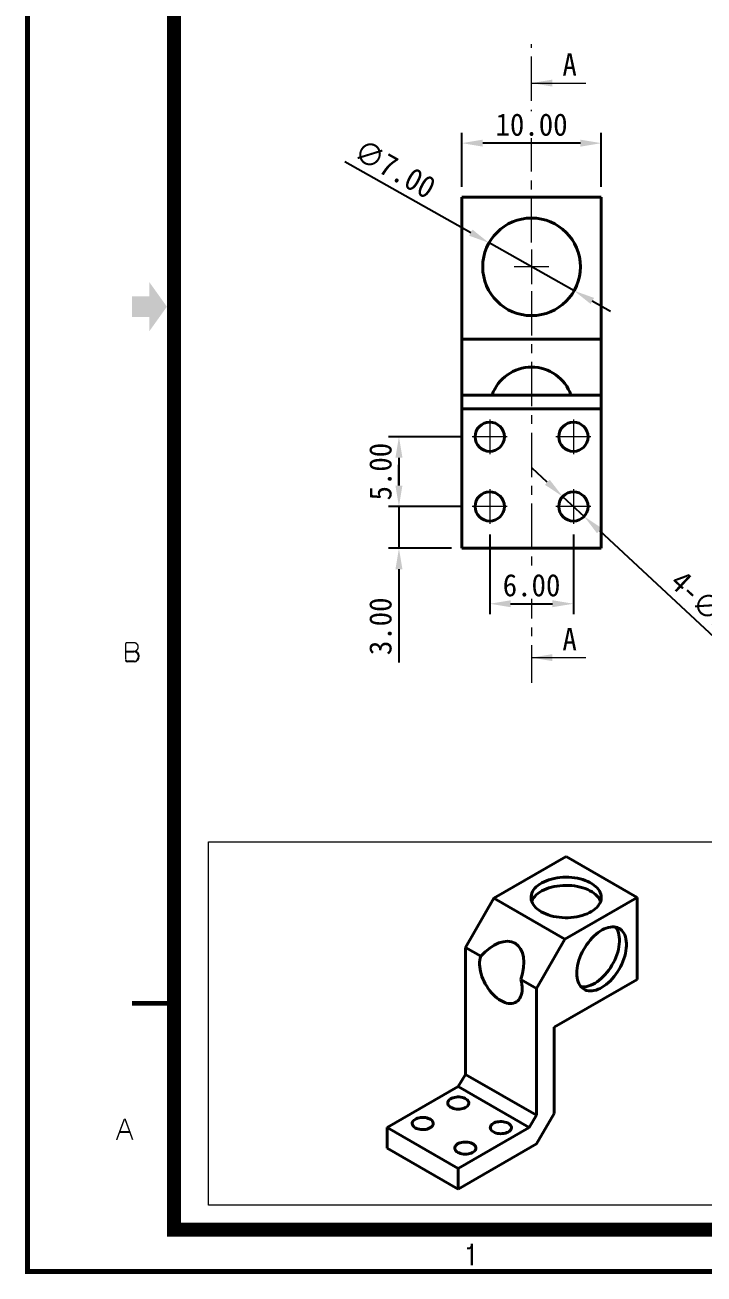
# Model space of a CAD drawing. Header units: millimetres. Extents: x 20 to 420, y 20 to 297.
# Drawn here: x 19.6 to 117, y 19.6 to 198.9 of the extents above; entities that cross this region are included whole.
import ezdxf

# ---------------------------------------------------------------- set-up
doc = ezdxf.new("R2010")
doc.units = ezdxf.units.MM
doc.linetypes.add('CENTERX2', pattern=[20.32, 12.7, -2.54, 2.54, -2.54])
doc.layers.get('0').update_dxf_attribs({"color": 6})
doc.layers.add('0 @ 1', color=6, linetype='Continuous')
for name, color, linetype, lineweight in [('CENTER', 1, 'CENTERX2', 9), ('DIM', 2, 'Continuous', 9), ('OUTLINE', 3, 'Continuous', 40)]:
    doc.layers.add(name, color=color, linetype=linetype, lineweight=lineweight)
doc.styles.get("Standard").update_dxf_attribs({"font": '', "height": 3.2})
doc.styles.get('Standard').set_extended_font_data('GulimChe')
doc.dimstyles.new('척도 2배 - (x.xx)', dxfattribs={"dimtxt": 3.2, "dimasz": 3, "dimexe": 1.5, "dimexo": 1.5, "dimgap": 1, "dimtad": 1, "dimlfac": 0.5, "dimzin": 0, "dimdsep": 46, "dimtxsty": 'Standard', "dimcen": 0, "dimclrd": 2, "dimclre": 2, "dimclrt": 2, "dimaunit": 1, "dimadec": 1, "dimazin": 0, "dimtfac": 0.75, "dimtmove": 0, "dimatfit": 0, "dimfxl": 1, "dimtfill": 1, "dimtolj": 1, "dimtzin": 0, "dimarcsym": 0})

# ---------------------------------------------------------------- blocks, each defined once
blk = doc.blocks.new('A-3_규격도면_동인광학')
blk.add_hatch(color=256).paths.add_polyline_path([(15, 137), (17.5, 137), (17.5, 135), (20, 138.5), (17.5, 142), (17.5, 140), (15, 140)])
for p, q in [((14.1, 89.02), (15.24, 89.02)), ((15.24, 89.02), (15.26, 89.02)), ((15.31, 87.56), (14.35, 87.56)), ((13.21, 20.04), (14.68, 20.04)), ((63.73, 0.91), (63.73, 3.96)), ((63.73, 3.96), (63.73, 0.91)), ((63.07, 3.35), (63.32, 3.35))]:
    blk.add_line(p, q)
for points, const_width in [([(0, 0), (0, 277), (400, 277), (400, 0)], 0.7), ([(21, 6), (21, 271), (394, 271), (394, 6)], 2)]:
    blk.add_lwpolyline(points, close=True, dxfattribs=dict(const_width=const_width))
at = {"const_width": 0.2}
for points in [[(14.1, 87.81), (14.1, 90.08, -0.443983), (14.33, 90.29), (15.24, 90.29, -1), (15.24, 89.02), (14.1, 89.02)], [(12.79, 18.9), (13.87, 21.81, -0.756384), (14.04, 21.8), (15.09, 18.92)]]:
    blk.add_lwpolyline(points, format="xyb", dxfattribs=at)
at = {"const_width": 0.7}
blk.add_lwpolyline([(15, 38.5), (21.67, 38.5)], dxfattribs=at)
for centre, radius, start, end in [((15.26, 88.29), 0.727, 273.6048, 90), ((14.35, 87.81), 0.249, 181.3239, 270), ((63.32, 3.77), 0.418, 270, 351.8564)]:
    blk.add_arc(centre, radius, start, end)
blk = doc.blocks.new('*D60')
at = {"layer": 'Defpoints', "color": 0, "ltscale": 0.5, "transparency": 16777216}
for p in [(82.3, 181.97), (82.3, 174.22), (102.3, 174.22)]:
    blk.add_point(p, dxfattribs=at)
at = {"layer": 'DIM', "color": 2, "lineweight": -2, "ltscale": 0.5, "transparency": 16777216}
for p, q in [((82.3, 175.72), (82.3, 183.47)), ((102.3, 175.72), (102.3, 183.47)), ((99.3, 181.97), (85.3, 181.97))]:
    blk.add_line(p, q, dxfattribs=at)
at = {"layer": 'DIM', "color": 2, "ltscale": 0.5, "transparency": 16777216}
for points in [[(85.3, 182.47), (85.3, 181.47), (82.3, 181.97)], [(99.3, 182.47), (99.3, 181.47), (102.3, 181.97)]]:
    blk.add_solid(points, dxfattribs=at)
at = {"layer": 'DIM', "color": 2, "ltscale": 0.5, "transparency": 16777216, "insert": (92.3, 184.61), "char_height": 3.2, "attachment_point": 5, "bg_fill": 3, "box_fill_scale": 1.1, "bg_fill_color": 256, "bg_fill_true_color": 13158600, "bg_fill_transparency": 0}
blk.add_mtext('\\A1;10.00', dxfattribs=at)
blk = doc.blocks.new('*D66')
at = {"layer": 'Defpoints', "color": 0, "ltscale": 0.5, "transparency": 16777216}
for p in [(86.3, 127.32), (98.3, 127.32), (98.3, 115.86)]:
    blk.add_point(p, dxfattribs=at)
at = {"layer": 'DIM', "color": 2, "lineweight": -2, "ltscale": 0.5, "transparency": 16777216}
for p, q in [((86.3, 125.82), (86.3, 114.36)), ((98.3, 125.82), (98.3, 114.36)), ((89.3, 115.86), (95.3, 115.86))]:
    blk.add_line(p, q, dxfattribs=at)
at = {"layer": 'DIM', "color": 2, "ltscale": 0.5, "transparency": 16777216}
for points in [[(89.3, 116.36), (89.3, 115.36), (86.3, 115.86)], [(95.3, 116.36), (95.3, 115.36), (98.3, 115.86)]]:
    blk.add_solid(points, dxfattribs=at)
at = {"layer": 'DIM', "color": 2, "ltscale": 0.5, "transparency": 16777216, "insert": (92.3, 118.5), "char_height": 3.2, "attachment_point": 5, "bg_fill": 3, "box_fill_scale": 1.1, "bg_fill_color": 256, "bg_fill_true_color": 13158600, "bg_fill_transparency": 0}
blk.add_mtext('\\A1;6.00', dxfattribs=at)
blk = doc.blocks.new('*D67')
at = {"layer": 'Defpoints', "color": 0, "ltscale": 0.5, "transparency": 16777216}
for p in [(83.8, 139.82), (83.8, 129.82)]:
    blk.add_point(p, dxfattribs=at)
at = {"layer": 'DIM', "color": 2, "lineweight": -2, "ltscale": 0.5, "transparency": 16777216}
for p, q in [((82.3, 139.82), (71.78, 139.82)), ((73.28, 136.82), (73.28, 132.82)), ((82.3, 129.82), (71.78, 129.82))]:
    blk.add_line(p, q, dxfattribs=at)
at = {"layer": 'DIM', "color": 2, "ltscale": 0.5, "transparency": 16777216}
for points in [[(72.78, 136.82), (73.78, 136.82), (73.28, 139.82)], [(72.78, 132.82), (73.78, 132.82), (73.28, 129.82)]]:
    blk.add_solid(points, dxfattribs=at)
at = {"layer": 'DIM', "color": 2, "ltscale": 0.5, "transparency": 16777216, "insert": (70.64, 134.82), "char_height": 3.2, "attachment_point": 5, "rotation": 90, "bg_fill": 3, "box_fill_scale": 1.1, "bg_fill_color": 256, "bg_fill_true_color": 13158600, "bg_fill_transparency": 0}
blk.add_mtext('\\A1;5.00', dxfattribs=at)
at = {"layer": 'Defpoints', "color": 0, "ltscale": 0.5, "transparency": 16777216}
blk.add_point((73.28, 129.82), dxfattribs=at)
blk = doc.blocks.new('*D68')
at = {"layer": 'Defpoints', "color": 0, "ltscale": 0.5, "transparency": 16777216}
for p in [(83.8, 129.82), (73.28, 123.82), (82.3, 123.82)]:
    blk.add_point(p, dxfattribs=at)
at = {"layer": 'DIM', "color": 2, "lineweight": -2, "ltscale": 0.5, "transparency": 16777216}
for p, q in [((73.28, 132.82), (73.28, 135.82)), ((82.3, 129.82), (71.78, 129.82)), ((73.28, 129.82), (73.28, 123.82)), ((80.8, 123.82), (71.78, 123.82)), ((73.28, 120.82), (73.28, 107.41))]:
    blk.add_line(p, q, dxfattribs=at)
at = {"layer": 'DIM', "color": 2, "ltscale": 0.5, "transparency": 16777216}
for points in [[(72.78, 132.82), (73.78, 132.82), (73.28, 129.82)], [(72.78, 120.82), (73.78, 120.82), (73.28, 123.82)]]:
    blk.add_solid(points, dxfattribs=at)
at = {"layer": 'DIM', "color": 2, "ltscale": 0.5, "transparency": 16777216, "insert": (70.64, 112.62), "char_height": 3.2, "attachment_point": 5, "rotation": 90, "bg_fill": 3, "box_fill_scale": 1.1, "bg_fill_color": 256, "bg_fill_true_color": 13158600, "bg_fill_transparency": 0}
blk.add_mtext('\\A1;3.00', dxfattribs=at)
blk = doc.blocks.new('*D69')
at = {"layer": 'Defpoints', "color": 0, "ltscale": 0.5, "transparency": 16777216}
for p in [(86.2, 167.65), (98.4, 160.79)]:
    blk.add_point(p, dxfattribs=at)
at = {"layer": 'DIM', "color": 2, "lineweight": -2, "ltscale": 0.5, "transparency": 16777216}
for p, q in [((83.58, 169.12), (65.54, 179.27)), ((98.4, 160.79), (86.2, 167.65)), ((101.01, 159.32), (103.63, 157.85))]:
    blk.add_line(p, q, dxfattribs=at)
at = {"layer": 'DIM', "color": 2, "ltscale": 0.5, "transparency": 16777216}
for points in [[(83.83, 169.56), (83.34, 168.69), (86.2, 167.65)], [(101.26, 159.76), (100.77, 158.89), (98.4, 160.79)]]:
    blk.add_solid(points, dxfattribs=at)
at = {"layer": 'DIM', "color": 2, "ltscale": 0.5, "transparency": 16777216, "insert": (72.7, 178.27), "char_height": 3.2, "attachment_point": 5, "rotation": 330.6565, "bg_fill": 3, "box_fill_scale": 1.1, "bg_fill_color": 256, "bg_fill_true_color": 13158600, "bg_fill_transparency": 0}
blk.add_mtext('\\A1;∅7.00', dxfattribs=at)
blk = doc.blocks.new('*D72')
at = {"layer": 'Defpoints', "color": 0, "ltscale": 0.5, "transparency": 16777216}
for p in [(96.76, 131.25), (99.84, 128.39)]:
    blk.add_point(p, dxfattribs=at)
at = {"layer": 'DIM', "color": 2, "lineweight": -2, "ltscale": 0.5, "transparency": 16777216}
for p, q in [((94.56, 133.29), (92.37, 135.34)), ((96.76, 131.25), (99.84, 128.39)), ((102.03, 126.35), (123.76, 106.14))]:
    blk.add_line(p, q, dxfattribs=at)
at = {"layer": 'DIM', "color": 2, "ltscale": 0.5, "transparency": 16777216}
for points in [[(94.9, 133.66), (94.22, 132.93), (96.76, 131.25)], [(102.37, 126.71), (101.69, 125.98), (99.84, 128.39)]]:
    blk.add_solid(points, dxfattribs=at)
at = {"layer": 'DIM', "color": 2, "ltscale": 0.5, "transparency": 16777216, "insert": (119.06, 114.13), "char_height": 3.2, "attachment_point": 5, "rotation": 317.0836, "bg_fill": 3, "box_fill_scale": 1.1, "bg_fill_color": 256, "bg_fill_true_color": 13158600, "bg_fill_transparency": 0}
blk.add_mtext('\\A1;4-∅2.10', dxfattribs=at)

msp = doc.modelspace()

# ---------------------------------------------------------------- linework, layer by layer
at = {"layer": 'CENTER', "ltscale": 0.5}
for p, q in [((92.298, 167.721), (92.298, 196.157)), ((92.298, 166.721), (92.298, 161.721)), ((94.798, 164.221), (89.798, 164.221)), ((92.298, 160.721), (92.298, 104.492)), ((86.298, 142.321), (86.298, 137.321)), ((98.298, 142.321), (98.298, 137.321)), ((88.798, 139.821), (83.798, 139.821)), ((100.798, 139.821), (95.798, 139.821)), ((86.298, 132.321), (86.298, 127.321)), ((98.298, 132.321), (98.298, 127.321)), ((88.798, 129.821), (83.798, 129.821)), ((100.798, 129.821), (95.798, 129.821))]:
    msp.add_line(p, q, dxfattribs=at)
at = {"layer": 'DIM', "color": 2, "ltscale": 0.5}
msp.add_line((92.298, 190.594), (100.062, 190.594), dxfattribs=at)
at = {"layer": 'DIM', "ltscale": 0.5}
msp.add_lwpolyline([(45.969, 81.707), (141.78, 81.707), (141.78, 29.52), (45.969, 29.52)], close=True, dxfattribs=at)
at = {"layer": 'DIM', "color": 2, "ltscale": 0.5}
msp.add_solid([(95.298, 191.094), (95.298, 190.094), (92.298, 190.594)], dxfattribs=at)
at = {"layer": 'OUTLINE'}
for p, q in [((102.298, 174.221), (82.298, 174.221)), ((82.298, 174.221), (82.298, 153.821)), ((102.298, 174.221), (102.298, 153.821)), ((102.298, 153.821), (82.298, 153.821)), ((82.298, 153.821), (82.298, 145.821)), ((102.298, 153.821), (102.298, 145.821)), ((86.641, 145.821), (82.298, 145.821)), ((82.298, 145.821), (82.298, 143.821)), ((97.955, 145.821), (86.641, 145.821)), ((102.298, 145.821), (97.955, 145.821)), ((102.298, 145.821), (102.298, 143.821)), ((102.298, 143.821), (82.298, 143.821)), ((82.298, 143.821), (82.298, 123.821)), ((102.298, 143.821), (102.298, 123.821)), ((102.298, 123.821), (82.298, 123.821)), ((97.264, 79.582), (86.878, 73.586)), ((107.447, 73.703), (97.264, 79.582)), ((86.878, 73.586), (82.805, 66.531)), ((97.061, 67.708), (86.878, 73.586)), ((107.447, 73.703), (97.061, 67.708)), ((107.447, 61.945), (107.447, 73.703)), ((85.017, 65.255), (82.805, 66.531)), ((82.805, 66.531), (82.805, 48.306)), ((97.061, 67.708), (92.988, 60.653)), ((92.988, 60.653), (90.777, 61.93)), ((95.533, 55.068), (107.447, 61.945)), ((92.988, 60.653), (92.988, 42.428)), ((95.533, 42.68), (95.533, 55.068)), ((82.805, 48.306), (81.787, 46.543)), ((92.988, 42.428), (82.805, 48.306)), ((81.787, 46.543), (71.605, 40.664)), ((91.969, 40.664), (81.787, 46.543)), ((92.988, 42.428), (91.969, 40.664)), ((93.024, 38.334), (95.533, 42.68)), ((81.787, 34.786), (71.605, 40.664)), ((71.605, 40.664), (71.605, 37.725)), ((91.969, 40.664), (81.787, 34.786)), ((81.787, 31.847), (71.605, 37.725)), ((81.787, 31.847), (93.024, 38.334)), ((81.787, 34.786), (81.787, 31.847))]:
    msp.add_line(p, q, dxfattribs=at)
at = {"layer": 'OUTLINE', "flags": 128}
for points in [[(93.7, 71.646), (94.011, 71.481), (94.345, 71.332), (94.699, 71.199), (95.071, 71.084), (95.458, 70.987), (95.858, 70.909), (96.268, 70.851), (96.685, 70.813), (97.106, 70.795), (97.528, 70.798), (97.948, 70.821), (98.364, 70.864), (98.771, 70.927), (99.169, 71.01), (99.552, 71.111), (99.92, 71.231), (100.269, 71.368), (100.597, 71.521), (100.902, 71.69), (101.181, 71.872), (101.433, 72.068), (101.655, 72.275), (101.847, 72.492), (102.006, 72.718), (102.133, 72.95), (102.225, 73.188), (102.282, 73.43), (102.304, 73.673), (102.291, 73.917), (102.242, 74.159), (102.159, 74.397), (102.041, 74.631), (101.89, 74.859), (101.706, 75.078), (101.491, 75.288), (101.247, 75.487), (100.974, 75.673), (100.676, 75.845), (100.353, 76.002), (100.009, 76.144), (99.646, 76.268), (99.266, 76.374), (98.872, 76.461), (98.467, 76.529), (98.053, 76.577), (97.633, 76.605), (97.212, 76.613), (96.79, 76.6), (96.372, 76.567), (95.96, 76.514), (95.557, 76.441), (95.166, 76.349), (94.79, 76.238), (94.431, 76.11), (94.093, 75.965), (93.776, 75.803), (93.484, 75.628), (93.218, 75.438), (92.981, 75.237), (92.774, 75.024), (92.598, 74.803), (92.455, 74.574), (92.346, 74.338), (92.271, 74.098), (92.231, 73.856), (92.227, 73.612), (92.258, 73.369), (92.324, 73.128), (92.424, 72.892), (92.559, 72.661), (92.727, 72.437), (92.926, 72.222), (93.156, 72.018), (93.415, 71.825), (93.7, 71.646)], [(102.2, 73.116), (102.159, 73.222), (102.041, 73.456), (101.89, 73.683), (101.706, 73.903), (101.491, 74.112), (101.247, 74.311), (100.974, 74.497), (100.676, 74.669), (100.353, 74.827), (100.009, 74.968), (99.646, 75.092), (99.266, 75.198), (98.872, 75.285), (98.467, 75.353), (98.053, 75.401), (97.633, 75.429), (97.212, 75.437), (96.79, 75.424), (96.372, 75.391), (95.96, 75.338), (95.557, 75.265), (95.166, 75.173), (94.79, 75.062), (94.431, 74.934), (94.093, 74.789), (93.776, 74.628), (93.484, 74.452), (93.218, 74.262), (92.981, 74.061), (92.774, 73.849), (92.598, 73.627), (92.455, 73.398), (92.346, 73.162), (92.328, 73.116)], [(98.792, 62.828), (98.804, 62.491), (98.842, 62.17), (98.904, 61.869), (98.99, 61.589), (99.1, 61.332), (99.232, 61.1), (99.387, 60.894), (99.563, 60.717), (99.758, 60.568), (99.971, 60.45), (100.201, 60.363), (100.446, 60.308), (100.704, 60.285), (100.974, 60.294), (101.254, 60.336), (101.542, 60.409), (101.835, 60.514), (102.132, 60.649), (102.43, 60.814), (102.728, 61.008), (103.023, 61.228), (103.314, 61.475), (103.598, 61.745), (103.873, 62.038), (104.137, 62.35), (104.389, 62.68), (104.627, 63.026), (104.849, 63.384), (105.053, 63.754), (105.239, 64.131), (105.404, 64.513), (105.548, 64.898), (105.669, 65.283), (105.767, 65.665), (105.841, 66.042), (105.891, 66.411), (105.916, 66.768), (105.916, 67.113), (105.891, 67.442), (105.841, 67.753), (105.767, 68.044), (105.669, 68.313), (105.548, 68.558), (105.404, 68.777), (105.239, 68.969), (105.053, 69.132), (104.849, 69.265), (104.627, 69.368), (104.389, 69.439), (104.137, 69.478), (103.873, 69.485), (103.598, 69.46), (103.314, 69.402), (103.023, 69.313), (102.728, 69.193), (102.43, 69.043), (102.132, 68.863), (101.835, 68.656), (101.542, 68.422), (101.254, 68.163), (100.974, 67.882), (100.704, 67.579), (100.446, 67.258), (100.201, 66.919), (99.971, 66.567), (99.758, 66.203), (99.563, 65.829), (99.387, 65.449), (99.232, 65.065), (99.1, 64.68), (98.99, 64.296), (98.904, 63.916), (98.842, 63.543), (98.804, 63.18), (98.792, 62.828)], [(99.379, 60.904), (99.428, 60.896), (99.686, 60.873), (99.956, 60.882), (100.236, 60.923), (100.523, 60.997), (100.817, 61.101), (101.113, 61.237), (101.412, 61.402), (101.71, 61.595), (102.005, 61.816), (102.296, 62.063), (102.579, 62.333), (102.855, 62.625), (103.119, 62.938), (103.371, 63.268), (103.609, 63.614), (103.831, 63.972), (104.035, 64.341), (104.22, 64.719), (104.386, 65.101), (104.529, 65.486), (104.651, 65.871), (104.749, 66.253), (104.823, 66.63), (104.873, 66.998), (104.898, 67.356), (104.898, 67.701), (104.873, 68.03), (104.823, 68.341), (104.749, 68.632), (104.651, 68.901), (104.529, 69.146), (104.386, 69.365), (104.314, 69.454)], [(90.777, 61.93), (90.857, 61.576), (90.913, 61.23), (90.944, 60.893), (90.95, 60.569), (90.931, 60.26), (90.887, 59.969), (90.817, 59.698), (90.724, 59.449), (90.607, 59.226), (90.468, 59.028), (90.308, 58.859), (90.128, 58.719), (89.929, 58.61), (89.713, 58.532), (89.483, 58.486), (89.239, 58.473), (88.984, 58.492), (88.72, 58.544), (88.449, 58.628), (88.174, 58.743), (87.897, 58.889), (87.619, 59.064), (87.344, 59.266), (87.073, 59.495), (86.809, 59.748), (86.554, 60.023), (86.311, 60.317), (86.08, 60.629), (85.864, 60.956), (85.666, 61.295), (85.485, 61.643), (85.325, 61.998), (85.186, 62.356), (85.069, 62.714), (84.976, 63.07), (84.906, 63.421), (84.862, 63.763), (84.843, 64.094), (84.849, 64.412), (84.88, 64.713), (84.936, 64.994), (85.017, 65.255)], [(80.718, 43.574), (80.894, 43.487), (81.09, 43.417), (81.303, 43.364), (81.528, 43.331), (81.758, 43.319), (81.989, 43.326), (82.216, 43.354), (82.432, 43.402), (82.633, 43.468), (82.815, 43.551), (82.972, 43.649), (83.101, 43.76), (83.2, 43.881), (83.266, 44.009), (83.297, 44.141), (83.292, 44.275), (83.253, 44.406), (83.178, 44.533), (83.072, 44.652), (82.935, 44.759), (82.771, 44.854), (82.585, 44.933), (82.379, 44.994), (82.16, 45.037), (81.932, 45.06), (81.7, 45.063), (81.471, 45.045), (81.249, 45.007), (81.04, 44.95), (80.848, 44.875), (80.678, 44.784), (80.534, 44.68), (80.42, 44.564), (80.337, 44.439), (80.289, 44.308), (80.275, 44.175), (80.298, 44.042), (80.355, 43.912), (80.445, 43.789), (80.567, 43.676), (80.718, 43.574)], [(75.627, 40.635), (75.803, 40.548), (75.999, 40.478), (76.212, 40.425), (76.437, 40.392), (76.667, 40.38), (76.898, 40.387), (77.124, 40.415), (77.341, 40.463), (77.542, 40.529), (77.723, 40.612), (77.881, 40.71), (78.01, 40.821), (78.109, 40.941), (78.175, 41.07), (78.205, 41.202), (78.201, 41.336), (78.161, 41.467), (78.087, 41.594), (77.981, 41.713), (77.844, 41.82), (77.68, 41.915), (77.493, 41.994), (77.288, 42.055), (77.069, 42.098), (76.841, 42.121), (76.609, 42.124), (76.38, 42.106), (76.158, 42.068), (75.948, 42.011), (75.757, 41.936), (75.587, 41.845), (75.443, 41.741), (75.328, 41.624), (75.246, 41.5), (75.198, 41.369), (75.184, 41.235), (75.206, 41.102), (75.263, 40.973), (75.354, 40.85), (75.476, 40.736), (75.627, 40.635)], [(86.827, 40.047), (87.003, 39.96), (87.2, 39.89), (87.413, 39.837), (87.637, 39.804), (87.868, 39.792), (88.099, 39.799), (88.325, 39.827), (88.541, 39.875), (88.743, 39.941), (88.924, 40.024), (89.081, 40.122), (89.211, 40.233), (89.31, 40.354), (89.375, 40.482), (89.406, 40.614), (89.402, 40.748), (89.362, 40.88), (89.288, 41.006), (89.181, 41.125), (89.044, 41.233), (88.881, 41.327), (88.694, 41.406), (88.489, 41.468), (88.269, 41.51), (88.041, 41.533), (87.81, 41.536), (87.58, 41.518), (87.358, 41.48), (87.149, 41.423), (86.957, 41.348), (86.787, 41.258), (86.643, 41.153), (86.529, 41.037), (86.447, 40.912), (86.398, 40.781), (86.385, 40.648), (86.407, 40.515), (86.464, 40.385), (86.555, 40.262), (86.677, 40.149), (86.827, 40.047)], [(81.736, 37.108), (81.912, 37.021), (82.109, 36.951), (82.322, 36.898), (82.546, 36.865), (82.776, 36.853), (83.008, 36.86), (83.234, 36.888), (83.45, 36.936), (83.651, 37.002), (83.833, 37.085), (83.99, 37.183), (84.12, 37.294), (84.218, 37.415), (84.284, 37.543), (84.315, 37.675), (84.31, 37.809), (84.271, 37.94), (84.197, 38.067), (84.09, 38.186), (83.953, 38.293), (83.79, 38.388), (83.603, 38.467), (83.397, 38.529), (83.178, 38.571), (82.95, 38.594), (82.719, 38.597), (82.489, 38.579), (82.267, 38.541), (82.058, 38.484), (81.866, 38.409), (81.696, 38.318), (81.552, 38.214), (81.438, 38.098), (81.355, 37.973), (81.307, 37.842), (81.294, 37.709), (81.316, 37.576), (81.373, 37.446), (81.463, 37.323), (81.586, 37.21), (81.736, 37.108)]]:
    msp.add_lwpolyline(points, dxfattribs=at)
at = {"layer": 'OUTLINE'}
for centre, radius in [((92.298, 164.221), 7), ((86.298, 139.821), 2.1), ((98.298, 139.821), 2.1), ((86.298, 129.821), 2.1), ((98.298, 129.821), 2.1)]:
    msp.add_circle(centre, radius, dxfattribs=at)
msp.add_arc((92.298, 143.821), 6, 19.47122, 160.52878, dxfattribs=at)
msp.add_ellipse((86.878, 61.829), major_axis=(3.055, 5.291), ratio=0.5773346, start_param=5.0522665, end_param=7.5141854, dxfattribs=at)

# ---------------------------------------------------------------- block references
at = {"layer": '0 @ 1'}
msp.add_blockref('A-3_규격도면_동인광학', (20, 20), dxfattribs=at)

# ---------------------------------------------------------------- texts
at = {"layer": 'DIM', "color": 2, "ltscale": 0.5, "insert": (97.758, 193.244), "char_height": 3.2, "attachment_point": 5}
msp.add_mtext('\\A1;A', dxfattribs=at)

# ---------------------------------------------------------------- next in the draw order: dimensions: what is measured, and where the dimension line sits
at = {"layer": 'DIM', "ltscale": 0.5}
for base, p1, p2, picture, middle in [((82.298, 181.968), (102.298, 174.221), (82.298, 174.221), '*D60', (92.298, 184.611)), ((98.298, 115.857), (86.298, 127.321), (98.298, 127.321), '*D66', (92.298, 118.496))]:
    dim = msp.add_linear_dim(base=base, p1=p1, p2=p2, dimstyle='척도 2배 - (x.xx)', dxfattribs=at)
    dim.commit()
    dim.dimension.update_dxf_attribs({"geometry": picture, "text_midpoint": middle})
dim = msp.add_linear_dim(base=(73.279, 129.821), p1=(83.798, 139.821), p2=(83.798, 129.821), angle=90, dimstyle='척도 2배 - (x.xx)', dxfattribs=at)
dim.commit()
dim.dimension.update_dxf_attribs({"geometry": '*D67', "text_midpoint": (73.279, 134.821), "dimtype": 160})

# ---------------------------------------------------------------- next in the draw order: dimensions: what is measured, and where the dimension line sits
dim = msp.add_diameter_dim_2p(p1=(98.4, 160.791), p2=(86.196, 167.652), dimstyle='척도 2배 - (x.xx)', dxfattribs=at)
dim.commit()
dim.dimension.update_dxf_attribs({"geometry": '*D69', "text_midpoint": (71.402, 175.968), "dimtype": 163})
dim = msp.add_linear_dim(base=(73.279, 123.821), p1=(83.798, 129.821), p2=(82.298, 123.821), angle=90, dimstyle='척도 2배 - (x.xx)', dxfattribs=at)
dim.commit()
dim.dimension.update_dxf_attribs({"geometry": '*D68', "text_midpoint": (70.64, 112.617)})
dim = msp.add_diameter_dim_2p(p1=(96.76, 131.251), p2=(99.836, 128.391), text='4-<>', dimstyle='척도 2배 - (x.xx)', dxfattribs=at)
dim.commit()
dim.dimension.update_dxf_attribs({"geometry": '*D72', "text_midpoint": (117.258, 112.192), "dimtype": 163})

# ---------------------------------------------------------------- next in the draw order: linework, layer by layer
at = {"layer": 'DIM', "color": 2, "ltscale": 0.5}
msp.add_line((92.298, 108.126), (100.062, 108.126), dxfattribs=at)
msp.add_solid([(95.298, 108.626), (95.298, 107.626), (92.298, 108.126)], dxfattribs=at)

# ---------------------------------------------------------------- next in the draw order: texts
at = {"layer": 'DIM', "color": 2, "ltscale": 0.5, "insert": (97.758, 110.776), "char_height": 3.2, "attachment_point": 5}
msp.add_mtext('\\A1;A', dxfattribs=at)

doc.saveas('drawing.dxf')
